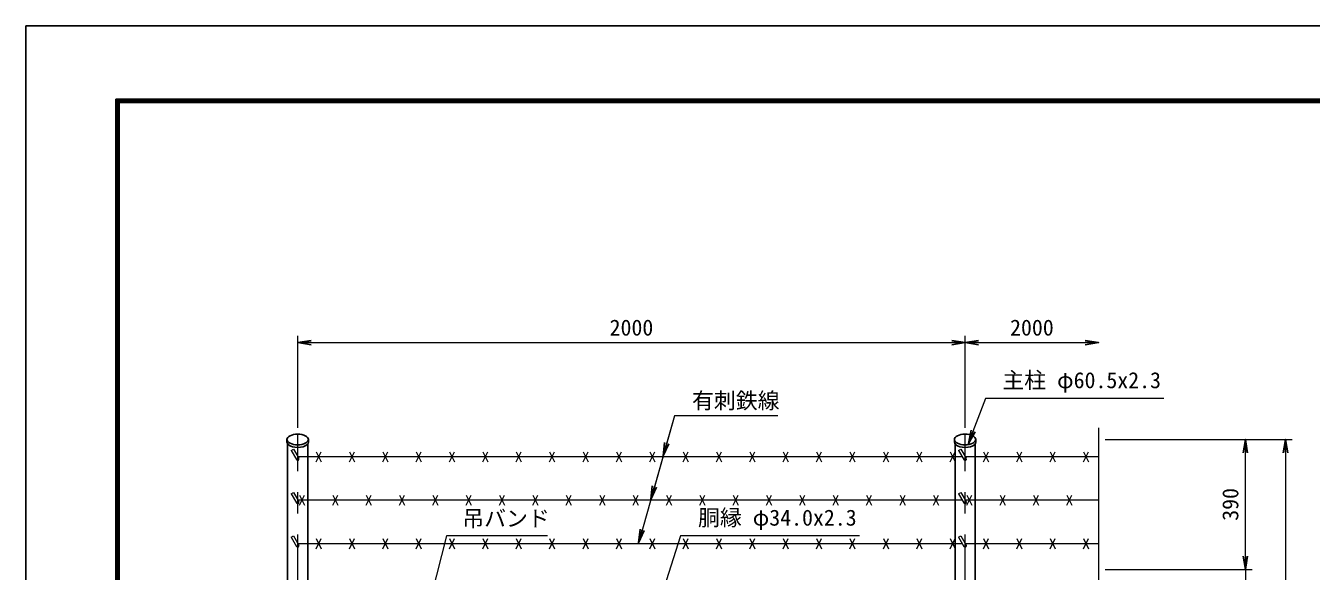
# Model space of a CAD drawing. Units: millimetres, scale not verified. Extents: x -4200 to 4200, y -2970 to 2970.
# Drawn here: x -4200 to -347, y 1335 to 2970 of the extents above; entities that cross this region are included whole.
import ezdxf
from ezdxf.enums import TextEntityAlignment as Align

# ---------------------------------------------------------------- set-up
doc = ezdxf.new("R2010")
doc.units = ezdxf.units.MM
doc.header["$LTSCALE"] = 10
doc.linetypes.add('USER1', pattern=[50.8, 31.75, -6.35, 6.35, -6.35])
for name, color, linetype, lineweight in [('0-0_D-STR1', 1, 'Continuous', 25), ('0-1_D-STR3', 3, 'Continuous', 13), ('0-2_D-BMK', 2, 'USER1', 13), ('0-3_D-STR-DIM', 7, 'Continuous', 13), ('0-9_D-STR-TXT', 7, 'Continuous', 13), ('0-C_D-TTL', 7, 'Continuous', 25)]:
    doc.layers.add(name, color=color, linetype=linetype, lineweight=lineweight)
doc.layers.add('0-4_0', color=7, linetype='Continuous')
doc.styles.add('ＭＳ ゴシック', font='')
doc.styles.get('ＭＳ ゴシック').set_extended_font_data('MS Gothic')

# ---------------------------------------------------------------- blocks, each defined once
blk = doc.blocks.new('_Open')
at = {"layer": '0-4_0'}
blk.add_line((-10, 1.667), (0, 0), dxfattribs=at)
blk.add_lwpolyline([(-10, -1.667), (0, 0), (-10, 0)], dxfattribs=at)

msp = doc.modelspace()

# ---------------------------------------------------------------- linework, layer by layer
at = {"layer": '0-0_D-STR1'}
for p, q in [((-3416.75, 1729.94), (-3416.75, 1721.98)), ((-3354.4, 1260.23), (-3354.4, 1716.66)), ((-3352.55, 1729.94), (-3352.55, 1721.98)), ((-1416.75, 1729.94), (-1416.75, 1721.98)), ((-1414.9, 1716.66), (-1414.9, 1260.23)), ((-1354.4, 1260.23), (-1354.4, 1716.66)), ((-1352.55, 1729.94), (-1352.55, 1721.98))]:
    msp.add_line(p, q, dxfattribs=at)
msp.add_lwpolyline([(-3414.9, 1716.66), (-3414.9, -889.77), (-3354.4, -889.77), (-3354.4, -509.77)], dxfattribs=at)
for centre in [(-3384.65, 1729.94), (-1384.65, 1729.94)]:
    msp.add_ellipse(centre, major_axis=(-32.1, 0), ratio=0.494803, dxfattribs=at)
for centre in [(-3384.65, 1721.98), (-1384.65, 1721.98)]:
    msp.add_ellipse(centre, major_axis=(-32.1, 0), ratio=0.494803, start_param=6.2831853, end_param=9.424778, dxfattribs=at)
at = {"layer": '0-1_D-STR3'}
for p, q in [((-3404.05, 1697.1), (-3397.12, 1701.1)), ((-3404.05, 1697.1), (-3388.12, 1669.51)), ((-3397.12, 1701.1), (-3381.19, 1673.51)), ((-1404.05, 1697.1), (-1397.12, 1701.1)), ((-1404.05, 1697.1), (-1388.12, 1669.51)), ((-1397.12, 1701.1), (-1381.19, 1673.51)), ((-1392.74, 1677.51), (-3383.5, 1677.51)), ((-3329.65, 1662.51), (-3314.65, 1692.51)), ((-3329.65, 1692.51), (-3314.65, 1662.51)), ((-3229.65, 1662.51), (-3214.65, 1692.51)), ((-3229.65, 1692.51), (-3214.65, 1662.51)), ((-3129.65, 1662.51), (-3114.65, 1692.51)), ((-3129.65, 1692.51), (-3114.65, 1662.51)), ((-3029.65, 1662.51), (-3014.65, 1692.51)), ((-3029.65, 1692.51), (-3014.65, 1662.51)), ((-2929.65, 1662.51), (-2914.65, 1692.51)), ((-2929.65, 1692.51), (-2914.65, 1662.51)), ((-2829.65, 1662.51), (-2814.65, 1692.51)), ((-2829.65, 1692.51), (-2814.65, 1662.51)), ((-2729.65, 1662.51), (-2714.65, 1692.51)), ((-2729.65, 1692.51), (-2714.65, 1662.51)), ((-2629.65, 1662.51), (-2614.65, 1692.51)), ((-2629.65, 1692.51), (-2614.65, 1662.51)), ((-2529.65, 1662.51), (-2514.65, 1692.51)), ((-2529.65, 1692.51), (-2514.65, 1662.51)), ((-2429.65, 1662.51), (-2414.65, 1692.51)), ((-2429.65, 1692.51), (-2414.65, 1662.51)), ((-2329.65, 1662.51), (-2314.65, 1692.51)), ((-2329.65, 1692.51), (-2314.65, 1662.51)), ((-2229.65, 1662.51), (-2214.65, 1692.51)), ((-2229.65, 1692.51), (-2214.65, 1662.51)), ((-2129.65, 1662.51), (-2114.65, 1692.51)), ((-2129.65, 1692.51), (-2114.65, 1662.51)), ((-2029.65, 1662.51), (-2014.65, 1692.51)), ((-2029.65, 1692.51), (-2014.65, 1662.51)), ((-1929.65, 1662.51), (-1914.65, 1692.51)), ((-1929.65, 1692.51), (-1914.65, 1662.51)), ((-1829.65, 1662.51), (-1814.65, 1692.51)), ((-1829.65, 1692.51), (-1814.65, 1662.51)), ((-1729.65, 1662.51), (-1714.65, 1692.51)), ((-1729.65, 1692.51), (-1714.65, 1662.51)), ((-1629.65, 1662.51), (-1614.65, 1692.51)), ((-1629.65, 1692.51), (-1614.65, 1662.51)), ((-1529.65, 1662.51), (-1514.65, 1692.51)), ((-1529.65, 1692.51), (-1514.65, 1662.51)), ((-1429.65, 1662.51), (-1414.65, 1692.51)), ((-1429.65, 1692.51), (-1414.65, 1662.51)), ((-984.65, 1677.51), (-1383.5, 1677.51)), ((-1329.65, 1662.51), (-1314.65, 1692.51)), ((-1329.65, 1692.51), (-1314.65, 1662.51)), ((-1229.65, 1662.51), (-1214.65, 1692.51)), ((-1229.65, 1692.51), (-1214.65, 1662.51)), ((-1129.65, 1662.51), (-1114.65, 1692.51)), ((-1129.65, 1692.51), (-1114.65, 1662.51)), ((-1029.65, 1662.51), (-1014.65, 1692.51)), ((-1029.65, 1692.51), (-1014.65, 1662.51)), ((-3404.05, 1567.2), (-3397.12, 1571.2)), ((-3404.05, 1567.2), (-3388.12, 1539.61)), ((-3397.12, 1571.2), (-3381.19, 1543.61)), ((-1392.74, 1547.61), (-3383.5, 1547.61)), ((-3379.65, 1532.61), (-3364.65, 1562.61)), ((-3379.65, 1562.61), (-3364.65, 1532.61)), ((-3279.65, 1532.61), (-3264.65, 1562.61)), ((-3279.65, 1562.61), (-3264.65, 1532.61)), ((-3179.65, 1532.61), (-3164.65, 1562.61)), ((-3179.65, 1562.61), (-3164.65, 1532.61)), ((-3079.65, 1532.61), (-3064.65, 1562.61)), ((-3079.65, 1562.61), (-3064.65, 1532.61)), ((-2979.65, 1532.61), (-2964.65, 1562.61)), ((-2979.65, 1562.61), (-2964.65, 1532.61)), ((-2879.65, 1532.61), (-2864.65, 1562.61)), ((-2879.65, 1562.61), (-2864.65, 1532.61)), ((-2779.65, 1532.61), (-2764.65, 1562.61)), ((-2779.65, 1562.61), (-2764.65, 1532.61)), ((-2679.65, 1532.61), (-2664.65, 1562.61)), ((-2679.65, 1562.61), (-2664.65, 1532.61)), ((-2579.65, 1532.61), (-2564.65, 1562.61)), ((-2579.65, 1562.61), (-2564.65, 1532.61)), ((-2479.65, 1532.61), (-2464.65, 1562.61)), ((-2479.65, 1562.61), (-2464.65, 1532.61)), ((-2379.65, 1532.61), (-2364.65, 1562.61)), ((-2379.65, 1562.61), (-2364.65, 1532.61)), ((-2279.65, 1532.61), (-2264.65, 1562.61)), ((-2279.65, 1562.61), (-2264.65, 1532.61)), ((-2179.65, 1532.61), (-2164.65, 1562.61)), ((-2179.65, 1562.61), (-2164.65, 1532.61)), ((-2079.65, 1532.61), (-2064.65, 1562.61)), ((-2079.65, 1562.61), (-2064.65, 1532.61)), ((-1979.65, 1532.61), (-1964.65, 1562.61)), ((-1979.65, 1562.61), (-1964.65, 1532.61)), ((-1879.65, 1532.61), (-1864.65, 1562.61)), ((-1879.65, 1562.61), (-1864.65, 1532.61)), ((-1779.65, 1532.61), (-1764.65, 1562.61)), ((-1779.65, 1562.61), (-1764.65, 1532.61)), ((-1679.65, 1532.61), (-1664.65, 1562.61)), ((-1679.65, 1562.61), (-1664.65, 1532.61)), ((-1579.65, 1532.61), (-1564.65, 1562.61)), ((-1579.65, 1562.61), (-1564.65, 1532.61)), ((-1479.65, 1532.61), (-1464.65, 1562.61)), ((-1479.65, 1562.61), (-1464.65, 1532.61)), ((-1404.05, 1567.2), (-1397.12, 1571.2)), ((-1404.05, 1567.2), (-1388.12, 1539.61)), ((-1397.12, 1571.2), (-1381.19, 1543.61)), ((-984.65, 1547.61), (-1383.5, 1547.61)), ((-1379.65, 1532.61), (-1364.65, 1562.61)), ((-1379.65, 1562.61), (-1364.65, 1532.61)), ((-1279.65, 1532.61), (-1264.65, 1562.61)), ((-1279.65, 1562.61), (-1264.65, 1532.61)), ((-1179.65, 1532.61), (-1164.65, 1562.61)), ((-1179.65, 1562.61), (-1164.65, 1532.61)), ((-1079.65, 1532.61), (-1064.65, 1562.61)), ((-1079.65, 1562.61), (-1064.65, 1532.61)), ((-3404.05, 1437.29), (-3397.12, 1441.29)), ((-3404.05, 1437.29), (-3388.12, 1409.7)), ((-3397.12, 1441.29), (-3381.19, 1413.7)), ((-3329.65, 1402.7), (-3314.65, 1432.7)), ((-3329.65, 1432.7), (-3314.65, 1402.7)), ((-3229.65, 1402.7), (-3214.65, 1432.7)), ((-3229.65, 1432.7), (-3214.65, 1402.7)), ((-3129.65, 1402.7), (-3114.65, 1432.7)), ((-3129.65, 1432.7), (-3114.65, 1402.7)), ((-3029.65, 1402.7), (-3014.65, 1432.7)), ((-3029.65, 1432.7), (-3014.65, 1402.7)), ((-2929.65, 1402.7), (-2914.65, 1432.7)), ((-2929.65, 1432.7), (-2914.65, 1402.7)), ((-2829.65, 1402.7), (-2814.65, 1432.7)), ((-2829.65, 1432.7), (-2814.65, 1402.7)), ((-2729.65, 1402.7), (-2714.65, 1432.7)), ((-2729.65, 1432.7), (-2714.65, 1402.7)), ((-2629.65, 1402.7), (-2614.65, 1432.7)), ((-2629.65, 1432.7), (-2614.65, 1402.7)), ((-2529.65, 1402.7), (-2514.65, 1432.7)), ((-2529.65, 1432.7), (-2514.65, 1402.7)), ((-2429.65, 1402.7), (-2414.65, 1432.7)), ((-2429.65, 1432.7), (-2414.65, 1402.7)), ((-2329.65, 1402.7), (-2314.65, 1432.7)), ((-2329.65, 1432.7), (-2314.65, 1402.7)), ((-2229.65, 1402.7), (-2214.65, 1432.7)), ((-2229.65, 1432.7), (-2214.65, 1402.7)), ((-2129.65, 1402.7), (-2114.65, 1432.7)), ((-2129.65, 1432.7), (-2114.65, 1402.7)), ((-2029.65, 1402.7), (-2014.65, 1432.7)), ((-2029.65, 1432.7), (-2014.65, 1402.7)), ((-1929.65, 1402.7), (-1914.65, 1432.7)), ((-1929.65, 1432.7), (-1914.65, 1402.7)), ((-1829.65, 1402.7), (-1814.65, 1432.7)), ((-1829.65, 1432.7), (-1814.65, 1402.7)), ((-1729.65, 1402.7), (-1714.65, 1432.7)), ((-1729.65, 1432.7), (-1714.65, 1402.7)), ((-1629.65, 1402.7), (-1614.65, 1432.7)), ((-1629.65, 1432.7), (-1614.65, 1402.7)), ((-1529.65, 1402.7), (-1514.65, 1432.7)), ((-1529.65, 1432.7), (-1514.65, 1402.7)), ((-1429.65, 1402.7), (-1414.65, 1432.7)), ((-1429.65, 1432.7), (-1414.65, 1402.7)), ((-1404.05, 1437.29), (-1397.12, 1441.29)), ((-1404.05, 1437.29), (-1388.12, 1409.7)), ((-1397.12, 1441.29), (-1381.19, 1413.7)), ((-1329.65, 1402.7), (-1314.65, 1432.7)), ((-1329.65, 1432.7), (-1314.65, 1402.7)), ((-1229.65, 1402.7), (-1214.65, 1432.7)), ((-1229.65, 1432.7), (-1214.65, 1402.7)), ((-1129.65, 1402.7), (-1114.65, 1432.7)), ((-1129.65, 1432.7), (-1114.65, 1402.7)), ((-1029.65, 1402.7), (-1014.65, 1432.7)), ((-1029.65, 1432.7), (-1014.65, 1402.7)), ((-1392.74, 1417.7), (-3383.5, 1417.7)), ((-984.65, 1417.7), (-1383.5, 1417.7))]:
    msp.add_line(p, q, dxfattribs=at)
for centre in [(-3384.65, 1671.51), (-1384.65, 1671.51), (-3384.65, 1541.61), (-1384.65, 1541.61), (-3384.65, 1411.7), (-1384.65, 1411.7)]:
    msp.add_arc(centre, 4, 210, 30, dxfattribs=at)
at = {"layer": '0-2_D-BMK'}
for p, q in [((-3384.65, -904.77), (-3384.65, 1745.23)), ((-1384.65, -904.77), (-1384.65, 1745.23))]:
    msp.add_line(p, q, dxfattribs=at)
at = {"layer": '0-3_D-STR-DIM'}
for p, q in [((-3384.65, 1765.23), (-3384.65, 2040.23)), ((-3344.65, 2020.23), (-1424.65, 2020.23)), ((-1384.65, 1765.23), (-1384.65, 2040.23)), ((-1384.65, 1765.23), (-1384.65, 2040.23)), ((-1344.65, 2020.23), (-1024.65, 2020.23)), ((-984.65, 1765.23), (-984.65, 400.88)), ((-964.65, 1730.23), (-404.65, 1730.23)), ((-964.65, 1730.23), (-524.65, 1730.23)), ((-544.65, 1380.23), (-544.65, 1690.23)), ((-424.65, 1690.23), (-424.65, -499.77)), ((-544.65, 1380.23), (-544.65, 1420.23)), ((-964.65, 1340.23), (-524.65, 1340.23)), ((-964.65, 1340.23), (-524.65, 1340.23)), ((-544.65, 1340.23), (-544.65, 1260.23))]:
    msp.add_line(p, q, dxfattribs=at)
at = {"layer": '0-9_D-STR-TXT'}
for q in [(-2325.87, 1552.51), (-2289.02, 1682.41)]:
    msp.add_line((-2255.41, 1800.9), q, dxfattribs=at)
for points in [[(-789.26, 1853.23), (-1323.94, 1853.23), (-1373.97, 1719.67)], [(-1945.86, 1800.9), (-2255.41, 1800.9), (-2362.72, 1422.6)], [(-2635.77, 1440.99), (-2938.22, 1440.99), (-2984.15, 1264.16)], [(-1701.54, 1440.99), (-2237.49, 1440.99), (-2294.05, 1262.13)]]:
    msp.add_lwpolyline(points, dxfattribs=at)
at = {"layer": '0-C_D-TTL', "color": 2}
msp.add_lwpolyline([(-4199.68, 2970.23), (4200.32, 2970.23), (4200.32, -2969.77), (-4199.68, -2969.77)], close=True, dxfattribs=at)
at = {"layer": '0-C_D-TTL'}
for points in [[(-3929.68, 2750.23), (3930.32, 2750.23), (3930.32, -2749.77), (-3929.68, -2749.77)], [(-3927.18, 2747.73), (3927.82, 2747.73), (3927.82, -2747.27), (-3927.18, -2747.27)], [(-3924.68, 2745.23), (3925.32, 2745.23), (3925.32, -2744.77), (-3924.68, -2744.77)], [(-3922.18, 2742.73), (3922.82, 2742.73), (3922.82, -2742.27), (-3922.18, -2742.27)], [(-3919.68, 2740.23), (3920.32, 2740.23), (3920.32, -2739.77), (-3919.68, -2739.77)]]:
    msp.add_lwpolyline(points, close=True, dxfattribs=at)

# ---------------------------------------------------------------- block references
at = {"layer": '0-3_D-STR-DIM', "xscale": 4, "yscale": 4}
for p, rotation in [((-3384.65, 2020.23), 180), ((-1384.65, 2020.23), 180), ((-544.65, 1730.23), 90), ((-424.65, 1730.23), 90), ((-544.65, 1340.23), 270), ((-544.65, 1340.23), 270)]:
    msp.add_blockref('_Open', p, dxfattribs=dict(at, rotation=rotation))
for p in [(-1384.65, 2020.23), (-984.65, 2020.23)]:
    msp.add_blockref('_Open', p, dxfattribs=at)
at = {"layer": '0-9_D-STR-TXT', "xscale": 4, "yscale": 4}
for p, rotation in [((-1374.67, 1717.8), 249.46512), ((-2289.57, 1680.49), 254.16392), ((-2326.41, 1550.58), 254.16392), ((-2363.26, 1420.68), 254.16392)]:
    msp.add_blockref('_Open', p, dxfattribs=dict(at, rotation=rotation))

# ---------------------------------------------------------------- texts
at = {"layer": '0-3_D-STR-DIM', "style": 'ＭＳ ゴシック'}
for p in [(-2449.9, 2026.97), (-1249.9, 2026.97)]:
    msp.add_text('2000', height=48.09, dxfattribs=at).set_placement(p, align=Align.BOTTOM_LEFT)
msp.add_text('390', height=48.09, rotation=90, dxfattribs=at).set_placement((-551.4, 1486.35), align=Align.BOTTOM_LEFT)
at = {"layer": '0-9_D-STR-TXT', "style": 'ＭＳ ゴシック'}
for s, p in [('主柱 φ60.5x2.3', (-1273.02, 1869.24)), ('有刺鉄線', (-2202.96, 1808.07)), ('吊バンド', (-2891.61, 1454.85)), ('胴縁 φ34.0x2.3', (-2185.04, 1457.26))]:
    msp.add_text(s, height=48.09, dxfattribs=at).set_placement(p, align=Align.BOTTOM_LEFT)

doc.saveas('drawing.dxf')
